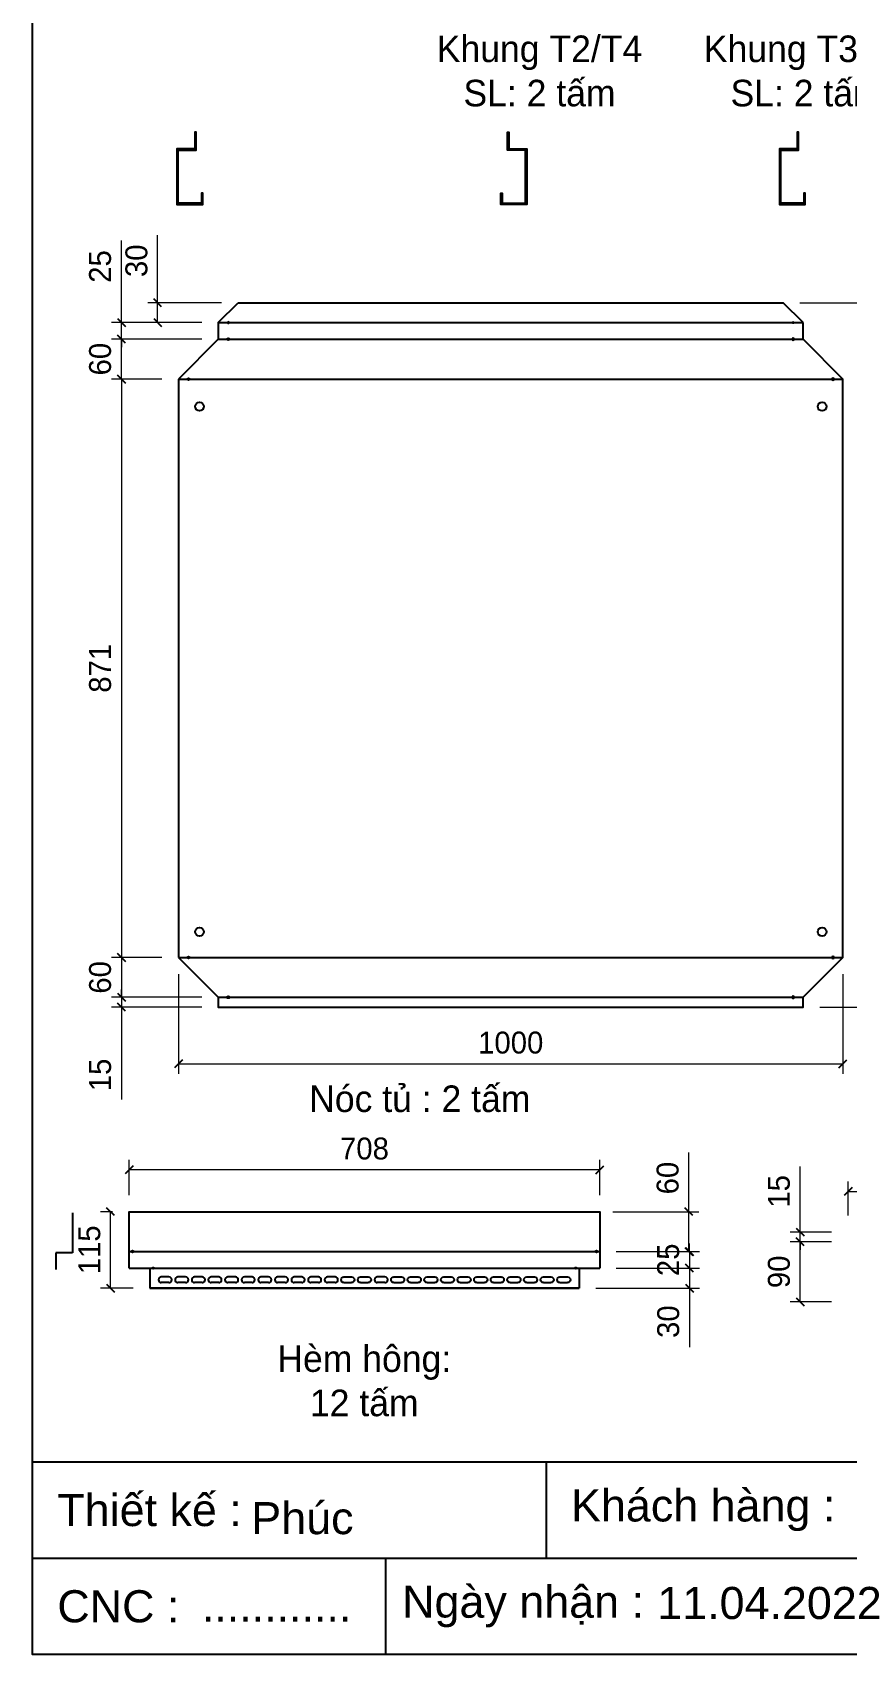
# Model space of a CAD drawing. Header units: millimetres. Extents: x 0 to 7175, y 0 to 5073.
# Drawn here: x 0 to 1227, y 0 to 2443 of the extents above; entities that cross this region are included whole.
import ezdxf

# ---------------------------------------------------------------- set-up
doc = ezdxf.new("R2010")
doc.units = ezdxf.units.MM
doc.layers.add('CNC', color=7, linetype='Continuous')
doc.layers.add('DIM', color=253, linetype='Continuous')
doc.styles.add('Arial', font='arial.ttf')
doc.dimstyles.new('Dim-33', dxfattribs={"dimtxt": 33, "dimasz": 12, "dimexe": 15, "dimexo": 25, "dimgap": 15, "dimtad": 1, "dimdec": 0, "dimtxsty": 'Standard', "dimblk": 'OBLIQUE', "dimcen": 10, "dimclrd": 5, "dimclre": 5, "dimclrt": 3, "dimazin": 3, "dimtfac": 1, "dimtdec": 0, "dimtmove": 0, "dimatfit": 3, "dimldrblk": 'OPEN30', "dimlwd": 9, "dimlwe": 9})

# ---------------------------------------------------------------- blocks, each defined once
blk = doc.blocks.new('*D36')
at = {"color": 0, "linetype": 'ByBlock', "lineweight": -2}
for p, q in [((225.7, 895.4), (213.7, 883.4)), ((1213.7, 883.4), (1225.7, 895.4))]:
    blk.add_line(p, q, dxfattribs=at)
at = {"layer": 'Defpoints', "color": 0, "transparency": 16777216}
for p in [(219.7, 1049.7), (1219.7, 1049.7), (1219.7, 889.4)]:
    blk.add_point(p, dxfattribs=at)
at = {"layer": 'DIM', "color": 5, "lineweight": 9, "transparency": 16777216}
for p, q in [((219.7, 1024.7), (219.7, 874.4)), ((1219.7, 1024.7), (1219.7, 874.4)), ((219.7, 889.4), (1219.7, 889.4))]:
    blk.add_line(p, q, dxfattribs=at)
at = {"layer": 'DIM', "color": 3, "transparency": 16777216, "insert": (719.7, 921.3), "char_height": 33, "attachment_point": 5}
blk.add_mtext('1000', dxfattribs=at)
blk = doc.blocks.new('_Oblique')
at = {"color": 0, "linetype": 'ByBlock', "lineweight": -2}
blk.add_line((-0.5, -0.5), (0.5, 0.5), dxfattribs=at)
blk = doc.blocks.new('_Open30')
at = {"color": 0, "linetype": 'ByBlock', "lineweight": -2}
for p, q in [((-1, 0.27), (0, 0)), ((0, 0), (-1, -0.27)), ((0, 0), (-1, 0))]:
    blk.add_line(p, q, dxfattribs=at)
blk = doc.blocks.new('*D37')
at = {"color": 0, "linetype": 'ByBlock', "lineweight": -2}
for p, q in [((139.8, 1914.7), (127.8, 1926.7)), ((127.8, 1055.7), (139.8, 1043.7))]:
    blk.add_line(p, q, dxfattribs=at)
at = {"layer": 'Defpoints', "color": 0, "transparency": 16777216}
for p in [(219.7, 1920.7), (133.8, 1049.7), (219.7, 1049.7)]:
    blk.add_point(p, dxfattribs=at)
at = {"layer": 'DIM', "color": 5, "lineweight": 9, "transparency": 16777216}
for p, q in [((194.7, 1920.7), (118.8, 1920.7)), ((133.8, 1920.7), (133.8, 1049.7)), ((194.7, 1049.7), (118.8, 1049.7))]:
    blk.add_line(p, q, dxfattribs=at)
at = {"layer": 'DIM', "color": 3, "transparency": 16777216, "insert": (101.9, 1485.2), "char_height": 33, "attachment_point": 5, "rotation": 90}
blk.add_mtext('871', dxfattribs=at)
blk = doc.blocks.new('*D38')
at = {"color": 0, "linetype": 'ByBlock', "lineweight": -2}
for p, q in [((139.8, 1043.7), (127.8, 1055.7)), ((127.8, 995.7), (139.8, 983.7))]:
    blk.add_line(p, q, dxfattribs=at)
at = {"layer": 'Defpoints', "color": 0, "transparency": 16777216}
for p in [(219.7, 1049.7), (133.8, 989.7), (279.7, 989.7)]:
    blk.add_point(p, dxfattribs=at)
at = {"layer": 'DIM', "color": 5, "lineweight": 9, "transparency": 16777216}
for p, q in [((194.7, 1049.7), (118.8, 1049.7)), ((133.8, 1049.7), (133.8, 989.7)), ((254.7, 989.7), (118.8, 989.7))]:
    blk.add_line(p, q, dxfattribs=at)
at = {"layer": 'DIM', "color": 3, "transparency": 16777216, "insert": (101.9, 1019.7), "char_height": 33, "attachment_point": 5, "rotation": 90}
blk.add_mtext('60', dxfattribs=at)
blk = doc.blocks.new('*D39')
at = {"color": 0, "linetype": 'ByBlock', "lineweight": -2}
for p, q in [((127.8, 995.7), (139.8, 983.7)), ((139.8, 968.7), (127.8, 980.7))]:
    blk.add_line(p, q, dxfattribs=at)
at = {"layer": 'Defpoints', "color": 0, "transparency": 16777216}
for p in [(279.7, 989.7), (133.8, 974.7), (279.7, 974.7)]:
    blk.add_point(p, dxfattribs=at)
at = {"layer": 'DIM', "color": 5, "lineweight": 9, "transparency": 16777216}
for p, q in [((133.8, 989.7), (133.8, 1001.7)), ((254.7, 989.7), (118.8, 989.7)), ((133.8, 989.7), (133.8, 974.7)), ((254.7, 974.7), (118.8, 974.7)), ((133.8, 974.7), (133.8, 835.6))]:
    blk.add_line(p, q, dxfattribs=at)
at = {"layer": 'DIM', "color": 3, "transparency": 16777216, "insert": (101.9, 872.8), "char_height": 33, "attachment_point": 5, "rotation": 90}
blk.add_mtext('15', dxfattribs=at)
blk = doc.blocks.new('*D40')
at = {"color": 0, "linetype": 'ByBlock', "lineweight": -2}
for p, q in [((139.8, 1974.7), (127.8, 1986.7)), ((127.8, 1926.7), (139.8, 1914.7))]:
    blk.add_line(p, q, dxfattribs=at)
at = {"layer": 'Defpoints', "color": 0, "transparency": 16777216}
for p in [(133.8, 1980.7), (279.7, 1980.7), (219.7, 1920.7)]:
    blk.add_point(p, dxfattribs=at)
at = {"layer": 'DIM', "color": 5, "lineweight": 9, "transparency": 16777216}
for p, q in [((254.7, 1980.7), (118.8, 1980.7)), ((133.8, 1920.7), (133.8, 1980.7)), ((194.7, 1920.7), (118.8, 1920.7))]:
    blk.add_line(p, q, dxfattribs=at)
at = {"layer": 'DIM', "color": 3, "transparency": 16777216, "insert": (101.9, 1950.7), "char_height": 33, "attachment_point": 5, "rotation": 90}
blk.add_mtext('60', dxfattribs=at)
blk = doc.blocks.new('*D41')
at = {"color": 0, "linetype": 'ByBlock', "lineweight": -2}
for p, q in [((127.8, 2011.7), (139.8, 1999.7)), ((139.8, 1974.7), (127.8, 1986.7))]:
    blk.add_line(p, q, dxfattribs=at)
at = {"layer": 'Defpoints', "color": 0, "transparency": 16777216}
for p in [(133.8, 2005.7), (279.7, 2005.7), (279.7, 1980.7)]:
    blk.add_point(p, dxfattribs=at)
at = {"layer": 'DIM', "color": 5, "lineweight": 9, "transparency": 16777216}
for p, q in [((133.8, 2005.7), (133.8, 2129.3)), ((254.7, 2005.7), (118.8, 2005.7)), ((133.8, 1980.7), (133.8, 2005.7)), ((254.7, 1980.7), (118.8, 1980.7)), ((133.8, 1980.7), (133.8, 1968.7))]:
    blk.add_line(p, q, dxfattribs=at)
at = {"layer": 'DIM', "color": 3, "transparency": 16777216, "insert": (101.9, 2090.2), "char_height": 33, "attachment_point": 5, "rotation": 90}
blk.add_mtext('25', dxfattribs=at)
blk = doc.blocks.new('*D42')
at = {"color": 0, "linetype": 'ByBlock', "lineweight": -2}
for p, q in [((194.4, 2029.7), (182.4, 2041.7)), ((182.4, 2011.7), (194.4, 1999.7))]:
    blk.add_line(p, q, dxfattribs=at)
at = {"layer": 'Defpoints', "color": 0, "transparency": 16777216}
for p in [(188.4, 2035.7), (309.7, 2035.7), (279.7, 2005.7)]:
    blk.add_point(p, dxfattribs=at)
at = {"layer": 'DIM', "color": 5, "lineweight": 9, "transparency": 16777216}
for p, q in [((188.4, 2035.7), (188.4, 2137.3)), ((284.7, 2035.7), (173.4, 2035.7)), ((188.4, 2005.7), (188.4, 2035.7)), ((254.7, 2005.7), (173.4, 2005.7))]:
    blk.add_line(p, q, dxfattribs=at)
at = {"layer": 'DIM', "color": 3, "transparency": 16777216, "insert": (156.6, 2098.8), "char_height": 33, "attachment_point": 5, "rotation": 90}
blk.add_mtext('30', dxfattribs=at)
blk = doc.blocks.new('f3daunguoc')
at = {"layer": 'CNC', "color": 2, "lineweight": -3}
blk.add_circle((0, 0), 1.5, dxfattribs=at)
blk = doc.blocks.new('f2dauxuoi')
at = {"layer": 'CNC', "color": 2, "lineweight": -3}
blk.add_circle((0, 0), 1, dxfattribs=at)
blk = doc.blocks.new('*D43')
at = {"color": 0, "linetype": 'ByBlock', "lineweight": -2}
for p, q in [((1370.4, 2029.7), (1358.4, 2041.7)), ((1358.4, 980.7), (1370.4, 968.7))]:
    blk.add_line(p, q, dxfattribs=at)
at = {"layer": 'Defpoints', "color": 0, "transparency": 16777216}
for p in [(1129.7, 2035.7), (1364.4, 2035.7), (1159.7, 974.7)]:
    blk.add_point(p, dxfattribs=at)
at = {"layer": 'DIM', "color": 5, "lineweight": 9, "transparency": 16777216}
for p, q in [((1154.7, 2035.7), (1379.4, 2035.7)), ((1364.4, 974.7), (1364.4, 2035.7)), ((1184.7, 974.7), (1379.4, 974.7))]:
    blk.add_line(p, q, dxfattribs=at)
at = {"layer": 'DIM', "color": 3, "transparency": 16777216, "insert": (1332.5, 1505.2), "char_height": 33, "attachment_point": 5, "rotation": 90}
blk.add_mtext('1061', dxfattribs=at)
blk = doc.blocks.new('*D102')
at = {"color": 0, "linetype": 'ByBlock', "lineweight": -2}
for p, q in [((1149.2, 642.3), (1161.2, 630.3)), ((1161.2, 615.3), (1149.2, 627.3))]:
    blk.add_line(p, q, dxfattribs=at)
at = {"layer": 'Defpoints', "color": 0, "transparency": 16777216}
for p in [(1155.2, 636.3), (1227.4, 636.3), (1227.4, 621.3)]:
    blk.add_point(p, dxfattribs=at)
at = {"layer": 'DIM', "color": 5, "lineweight": 9, "transparency": 16777216}
for p, q in [((1155.2, 636.3), (1155.2, 734.7)), ((1202.4, 636.3), (1140.2, 636.3)), ((1155.2, 621.3), (1155.2, 636.3)), ((1202.4, 621.3), (1140.2, 621.3)), ((1155.2, 621.3), (1155.2, 609.3))]:
    blk.add_line(p, q, dxfattribs=at)
at = {"layer": 'DIM', "color": 3, "transparency": 16777216, "insert": (1123.4, 697.5), "char_height": 33, "attachment_point": 5, "rotation": 90}
blk.add_mtext('15', dxfattribs=at)
blk = doc.blocks.new('*D104')
at = {"color": 0, "linetype": 'ByBlock', "lineweight": -2}
for p, q in [((1233.4, 703.2), (1221.4, 691.2)), ((1935.4, 691.2), (1947.4, 703.2))]:
    blk.add_line(p, q, dxfattribs=at)
at = {"layer": 'Defpoints', "color": 0, "transparency": 16777216}
for p in [(1941.4, 697.2), (1227.4, 636.3), (1941.4, 636.3)]:
    blk.add_point(p, dxfattribs=at)
at = {"layer": 'DIM', "color": 5, "lineweight": 9, "transparency": 16777216}
for p, q in [((1227.4, 661.3), (1227.4, 712.2)), ((1941.4, 661.3), (1941.4, 712.2)), ((1227.4, 697.2), (1941.4, 697.2))]:
    blk.add_line(p, q, dxfattribs=at)
at = {"layer": 'DIM', "color": 3, "transparency": 16777216, "insert": (1584.4, 728.8), "char_height": 33, "attachment_point": 5}
blk.add_mtext('714', dxfattribs=at)
blk = doc.blocks.new('*D105')
at = {"color": 0, "linetype": 'ByBlock', "lineweight": -2}
for p, q in [((1161.2, 615.3), (1149.2, 627.3)), ((1149.2, 537.3), (1161.2, 525.3))]:
    blk.add_line(p, q, dxfattribs=at)
at = {"layer": 'Defpoints', "color": 0, "transparency": 16777216}
for p in [(1155.2, 621.3), (1227.4, 621.3), (1227.4, 531.3)]:
    blk.add_point(p, dxfattribs=at)
at = {"layer": 'DIM', "color": 5, "lineweight": 9, "transparency": 16777216}
for p, q in [((1202.4, 621.3), (1140.2, 621.3)), ((1155.2, 531.3), (1155.2, 621.3)), ((1202.4, 531.3), (1140.2, 531.3))]:
    blk.add_line(p, q, dxfattribs=at)
at = {"layer": 'DIM', "color": 3, "transparency": 16777216, "insert": (1123.4, 576.3), "char_height": 33, "attachment_point": 5, "rotation": 90}
blk.add_mtext('90', dxfattribs=at)
blk = doc.blocks.new('*D106')
at = {"color": 0, "linetype": 'ByBlock', "lineweight": -2}
for p, q in [((994.8, 575.9), (982.8, 587.9)), ((982.8, 557.9), (994.8, 545.9))]:
    blk.add_line(p, q, dxfattribs=at)
at = {"layer": 'Defpoints', "color": 0, "transparency": 16777216}
for p in [(853.6, 581.9), (822.6, 551.9), (988.8, 551.9)]:
    blk.add_point(p, dxfattribs=at)
at = {"layer": 'DIM', "color": 5, "lineweight": 9, "transparency": 16777216}
for p, q in [((878.6, 581.9), (1003.8, 581.9)), ((988.8, 581.9), (988.8, 551.9)), ((847.6, 551.9), (1003.8, 551.9)), ((988.8, 551.9), (988.8, 462.7))]:
    blk.add_line(p, q, dxfattribs=at)
at = {"layer": 'DIM', "color": 3, "transparency": 16777216, "insert": (956.9, 501.3), "char_height": 33, "attachment_point": 5, "rotation": 90}
blk.add_mtext('30', dxfattribs=at)
blk = doc.blocks.new('*D107')
at = {"color": 0, "linetype": 'ByBlock', "lineweight": -2}
for p, q in [((982.6, 612.9), (994.6, 600.9)), ((994.6, 575.9), (982.6, 587.9))]:
    blk.add_line(p, q, dxfattribs=at)
at = {"layer": 'Defpoints', "color": 0, "transparency": 16777216}
for p in [(853.6, 606.9), (853.6, 581.9), (988.6, 581.9)]:
    blk.add_point(p, dxfattribs=at)
at = {"layer": 'DIM', "color": 5, "lineweight": 9, "transparency": 16777216}
for p, q in [((988.6, 606.9), (988.6, 618.9)), ((878.6, 606.9), (1003.6, 606.9)), ((988.6, 606.9), (988.6, 581.9)), ((878.6, 581.9), (1003.6, 581.9)), ((988.6, 581.9), (988.6, 569.9))]:
    blk.add_line(p, q, dxfattribs=at)
at = {"layer": 'DIM', "color": 3, "transparency": 16777216, "insert": (956.8, 594.4), "char_height": 33, "attachment_point": 5, "rotation": 90}
blk.add_mtext('25', dxfattribs=at)
blk = doc.blocks.new('*D108')
at = {"color": 0, "linetype": 'ByBlock', "lineweight": -2}
for p, q in [((151.6, 735.9), (139.6, 723.9)), ((847.6, 723.9), (859.6, 735.9))]:
    blk.add_line(p, q, dxfattribs=at)
at = {"layer": 'Defpoints', "color": 0, "transparency": 16777216}
for p in [(145.6, 729.9), (145.6, 666.9), (853.6, 666.9)]:
    blk.add_point(p, dxfattribs=at)
at = {"layer": 'DIM', "color": 5, "lineweight": 9, "transparency": 16777216}
for p, q in [((145.6, 691.9), (145.6, 744.9)), ((853.6, 691.9), (853.6, 744.9)), ((853.6, 729.9), (145.6, 729.9))]:
    blk.add_line(p, q, dxfattribs=at)
at = {"layer": 'DIM', "color": 3, "transparency": 16777216, "insert": (499.6, 761.8), "char_height": 33, "attachment_point": 5}
blk.add_mtext('708', dxfattribs=at)
blk = doc.blocks.new('*D109')
at = {"color": 0, "linetype": 'ByBlock', "lineweight": -2}
for p, q in [((993.9, 660.9), (981.9, 672.9)), ((981.9, 612.9), (993.9, 600.9))]:
    blk.add_line(p, q, dxfattribs=at)
at = {"layer": 'Defpoints', "color": 0, "transparency": 16777216}
for p in [(848.6, 666.9), (987.9, 666.9), (853.6, 606.9)]:
    blk.add_point(p, dxfattribs=at)
at = {"layer": 'DIM', "color": 5, "lineweight": 9, "transparency": 16777216}
for p, q in [((987.9, 666.9), (987.9, 756.2)), ((873.6, 666.9), (1002.9, 666.9)), ((987.9, 606.9), (987.9, 666.9)), ((878.6, 606.9), (1002.9, 606.9))]:
    blk.add_line(p, q, dxfattribs=at)
at = {"layer": 'DIM', "color": 3, "transparency": 16777216, "insert": (956, 717.5), "char_height": 33, "attachment_point": 5, "rotation": 90}
blk.add_mtext('60', dxfattribs=at)
blk = doc.blocks.new('A$C143B6121')
at = {"color": 2}
for p, q in [((3.2, 8.5), (14.7, 8.5)), ((3.2, 0), (14.7, 0))]:
    blk.add_line(p, q, dxfattribs=at)
for centre, start, end in [((3.2, 4.3), 90, 270), ((14.7, 4.3), 270, 90)]:
    blk.add_arc(centre, 4.25, start, end, dxfattribs=at)
blk = doc.blocks.new('KHUNG CHUẨN')
at = {"color": 7}
for p, q in [((19889.2, -28535.2), (16919.2, -28535.2)), ((17239.2, -28535.2), (17239.2, -28595.2)), ((18939.2, -28595.2), (16919.2, -28595.2)), ((17139.2, -28595.2), (17139.2, -28655.2))]:
    blk.add_line(p, q, dxfattribs=at)
blk.add_lwpolyline([(16919.2, -26555.2), (19889.2, -26555.2), (19889.2, -28655.2), (16919.2, -28655.2)], close=True, dxfattribs=at)
at = {"color": 2, "char_height": 20, "attachment_point": 4, "style": 'Arial'}
for s, insert, width in [('  Thiết kế :', (16919.2, -28565.2), 917.634), ('  Khách hàng :', (17239.2, -28565.2), 917.634), ('  CNC :', (16919.2, -28625.2), 917.634), ('  Ngày nhận :', (17134, -28625.2), 556.651)]:
    blk.add_mtext(s, dxfattribs=dict(at, insert=insert, width=width))
at = {"color": 3, "style": 'Arial'}
for tag, p in [('#01', (17055.6, -28580.1)), ('#02', (17431.4, -28580.1)), ('#03', (18030.6, -28580.1)), ('#08', (18751.7, -28580.1)), ('#10', (19064.8, -28580.1)), ('#04', (17024.8, -28634.6)), ('#05', (17308.5, -28633)), ('#06', (17632.7, -28633.7)), ('#07', (18002, -28634.7)), ('#09', (18753.8, -28632.6)), ('#11', (19060.3, -28625.7)), ('#12', (19806.5, -28628.9))]:
    blk.add_attdef(tag, p, '', height=20, dxfattribs=at)
blk = doc.blocks.new('*D125')
at = {"color": 5, "lineweight": 9, "ltscale": 3, "transparency": 16777216}
for p, q in [((120.6, 666.9), (102.6, 666.9)), ((117.6, 551.9), (117.6, 666.9)), ((151.6, 551.9), (102.6, 551.9))]:
    blk.add_line(p, q, dxfattribs=at)
at = {"color": 0, "linetype": 'ByBlock', "lineweight": -2}
for p, q in [((123.6, 660.9), (111.6, 672.9)), ((111.6, 557.9), (123.6, 545.9))]:
    blk.add_line(p, q, dxfattribs=at)
at = {"layer": 'Defpoints', "color": 0, "ltscale": 3, "transparency": 16777216}
for p in [(117.6, 666.9), (145.6, 666.9), (176.6, 551.9)]:
    blk.add_point(p, dxfattribs=at)
at = {"color": 3, "ltscale": 3, "transparency": 16777216, "insert": (85.7, 609.4), "char_height": 33, "attachment_point": 5, "rotation": 90}
blk.add_mtext('115', dxfattribs=at)

msp = doc.modelspace()

# ---------------------------------------------------------------- linework, layer by layer
at = {"color": 7}
for p, q in [((279.7, 2005.7), (309.7, 2035.7)), ((309.7, 2035.7), (1129.7, 2035.7)), ((1159.7, 2005.7), (1129.7, 2035.7)), ((279.7, 2005.7), (1159.7, 2005.7)), ((279.7, 1980.7), (219.7, 1920.7)), ((279.7, 1980.7), (1159.7, 1980.7)), ((1159.7, 1980.7), (1219.7, 1920.7)), ((219.7, 1920.7), (1219.7, 1920.7)), ((219.7, 1049.7), (1219.7, 1049.7)), ((219.7, 1049.7), (279.7, 989.7)), ((1219.7, 1049.7), (1159.7, 989.7)), ((279.7, 989.7), (1159.7, 989.7)), ((60, 665), (60, 605)), ((145.6, 666.9), (853.6, 666.9)), ((60, 605), (35, 605)), ((35, 605), (35, 580)), ((145.6, 606.9), (853.6, 606.9)), ((145.6, 581.9), (853.6, 581.9)), ((176.6, 581.9), (176.6, 551.9)), ((822.6, 581.9), (822.6, 551.9)), ((176.6, 551.9), (822.6, 551.9))]:
    msp.add_line(p, q, dxfattribs=at)
for points in [[(244.3, 2267.4), (217.3, 2267.4), (217.3, 2183.4), (256.3, 2183.4), (256.3, 2200.4), (254.3, 2200.4), (254.3, 2185.4), (219.3, 2185.4), (219.3, 2265.4), (246.3, 2265.4), (246.3, 2292.4), (244.3, 2292.4)], [(716.7, 2267.4), (743.7, 2267.4), (743.7, 2183.4), (704.7, 2183.4), (704.7, 2200.4), (706.7, 2200.4), (706.7, 2185.4), (741.7, 2185.4), (741.7, 2265.4), (714.7, 2265.4), (714.7, 2292.4), (716.7, 2292.4)], [(1151, 2267.4), (1124, 2267.4), (1124, 2183.4), (1163, 2183.4), (1163, 2200.4), (1161, 2200.4), (1161, 2185.4), (1126, 2185.4), (1126, 2265.4), (1153, 2265.4), (1153, 2292.4), (1151, 2292.4)]]:
    msp.add_lwpolyline(points, close=True, dxfattribs=at)
for points in [[(279.7, 2005.7), (279.7, 1980.7)], [(1159.7, 1980.7), (1159.7, 2005.7)], [(219.7, 1920.7), (219.7, 1049.7)], [(1219.7, 1049.7), (1219.7, 1920.7)], [(279.7, 989.7), (279.7, 974.7), (1159.7, 974.7), (1159.7, 989.7)], [(145.6, 581.9), (145.6, 666.9), (853.6, 666.9), (853.6, 581.9)], [(822.6, 551.9), (176.6, 551.9)]]:
    msp.add_lwpolyline(points, dxfattribs=at)
at = {"color": 2}
for centre, radius in [((251.2, 1879.2), 6.5), ((1188.2, 1879.2), 6.5), ((251.2, 1088.2), 6.5), ((1188.2, 1088.2), 6.5), ((150.6, 606.9), 1.5), ((848.6, 606.9), 1.5), ((181.6, 581.9), 1), ((817.6, 581.9), 1)]:
    msp.add_circle(centre, radius, dxfattribs=at)

# ---------------------------------------------------------------- block references
at = {"color": 3}
ref = msp.add_blockref('KHUNG CHUẨN', (-40872.9, 69224.1), dxfattribs=dict(at, xscale=2.415765000009741, yscale=2.415765000009741, zscale=2.415765000009741))
ref.add_attrib('#05', '11.04.2022', (940.2, 53.5), dxfattribs={"color": 3, "height": 48.32, "style": 'Arial'})
ref.add_attrib('#01', 'Phúc', (329.3, 181.3), dxfattribs={"color": 3, "height": 48.32, "style": 'Arial'})
ref.add_attrib('#04', '............', (254.9, 49.6), dxfattribs={"color": 3, "height": 48.315, "style": 'Arial'})
at = {"lineweight": -3, "xscale": -1, "rotation": 90}
for name, p in [('f2dauxuoi', (294.7, 2005.7)), ('f3daunguoc', (1144.7, 1980.7)), ('f3daunguoc', (1204.7, 1920.7)), ('f3daunguoc', (1204.7, 1049.7)), ('f3daunguoc', (1144.7, 989.7))]:
    msp.add_blockref(name, p, dxfattribs=at)
at = {"lineweight": -3, "rotation": 270}
for name, p in [('f2dauxuoi', (1144.7, 2005.7)), ('f3daunguoc', (294.7, 1980.7)), ('f3daunguoc', (234.7, 1920.7)), ('f3daunguoc', (234.7, 1049.7)), ('f3daunguoc', (294.7, 989.7))]:
    msp.add_blockref(name, p, dxfattribs=at)
at = {"color": 7, "rotation": 180}
for p in [(208.6, 568.7), (233.6, 568.7), (258.6, 568.7), (283.6, 568.7), (308.6, 568.7), (333.6, 568.7), (358.6, 568.7), (383.6, 568.7), (408.6, 568.7), (433.6, 568.7), (458.6, 568.7), (533.6, 568.7)]:
    msp.add_blockref('A$C143B6121', p, dxfattribs=at)
at = {"color": 7, "xscale": -1, "rotation": 180}
for p in [(465.6, 568.7), (490.6, 568.7), (540.6, 568.7), (565.6, 568.7), (590.6, 568.7), (615.6, 568.7), (640.6, 568.7), (665.6, 568.7), (690.6, 568.7), (715.6, 568.7), (740.6, 568.7), (765.6, 568.7), (790.6, 568.7)]:
    msp.add_blockref('A$C143B6121', p, dxfattribs=at)

# ---------------------------------------------------------------- texts
at = {"color": 2, "char_height": 40, "width": 775, "attachment_point": 5}
for s, insert in [('Khung T2/T4\\PSL: 2 tấm', (763, 2384.4)), ('Khung T3/T5\\PSL: 2 tấm', (1164.9, 2384.4)), ('Nóc tủ : 2 tấm', (582.9, 836.7)), ('Hèm hông: \\P12 tấm', (499.3, 412))]:
    msp.add_mtext(s, dxfattribs=dict(at, insert=insert))

# ---------------------------------------------------------------- dimensions: what is measured, and where the dimension line sits
at = {"ltscale": 3}
dim = msp.add_linear_dim(base=(117.6, 666.9), p1=(176.6, 551.9), p2=(145.6, 666.9), angle=90, dimstyle='Dim-33', dxfattribs=at)
dim.commit()
dim.dimension.update_dxf_attribs({"geometry": '*D125', "text_midpoint": (85.7, 609.4)})
at = {"layer": 'DIM', "color": 7}
for base, p1, p2, picture, middle in [((133.8, 2005.7), (279.7, 1980.7), (279.7, 2005.7), '*D41', (133.8, 2090.2)), ((188.4, 2035.7), (279.7, 2005.7), (309.7, 2035.7), '*D42', (188.4, 2098.8)), ((133.8, 1980.7), (219.7, 1920.7), (279.7, 1980.7), '*D40', (133.8, 1950.7)), ((133.8, 1049.7), (219.7, 1920.7), (219.7, 1049.7), '*D37', (133.8, 1485.2)), ((133.8, 989.7), (219.7, 1049.7), (279.7, 989.7), '*D38', (133.8, 1019.7)), ((133.8, 974.7), (279.7, 989.7), (279.7, 974.7), '*D39', (133.8, 872.8)), ((988.6, 581.9), (853.6, 606.9), (853.6, 581.9), '*D107', (988.6, 594.4))]:
    dim = msp.add_linear_dim(base=base, p1=p1, p2=p2, angle=270, dimstyle='Dim-33', dxfattribs=at)
    dim.commit()
    dim.dimension.update_dxf_attribs({"geometry": picture, "text_midpoint": middle, "dimtype": 160})
at = {"layer": 'DIM', "color": 2}
for base, p1, p2, picture, middle in [((1364.4, 2035.7), (1159.7, 974.7), (1129.7, 2035.7), '*D43', (1332.5, 1505.2)), ((1155.2, 636.3), (1227.4, 621.3), (1227.4, 636.3), '*D102', (1123.4, 697.5))]:
    dim = msp.add_linear_dim(base=base, p1=p1, p2=p2, angle=90, dimstyle='Dim-33', dxfattribs=at)
    dim.commit()
    dim.dimension.update_dxf_attribs({"geometry": picture, "text_midpoint": middle})
at = {"layer": 'DIM', "color": 7}
for base, p1, p2, angle, picture, middle in [((1219.7, 889.4), (219.7, 1049.7), (1219.7, 1049.7), 180, '*D36', (719.7, 921.3)), ((987.9, 666.9), (853.6, 606.9), (848.6, 666.9), 270, '*D109', (956, 717.5)), ((988.8, 551.9), (853.6, 581.9), (822.6, 551.9), 270, '*D106', (956.9, 501.3))]:
    dim = msp.add_linear_dim(base=base, p1=p1, p2=p2, angle=angle, dimstyle='Dim-33', dxfattribs=at)
    dim.commit()
    dim.dimension.update_dxf_attribs({"geometry": picture, "text_midpoint": middle})
dim = msp.add_linear_dim(base=(145.6, 729.9), p1=(853.6, 666.9), p2=(145.6, 666.9), dimstyle='Dim-33', dxfattribs=at)
dim.commit()
dim.dimension.update_dxf_attribs({"geometry": '*D108', "text_midpoint": (499.6, 761.8)})
at = {"layer": 'DIM', "color": 2}
dim = msp.add_linear_dim(base=(1941.4, 697.2), p1=(1227.4, 636.3), p2=(1941.4, 636.3), dimstyle='Dim-33', dxfattribs=at)
dim.commit()
dim.dimension.update_dxf_attribs({"geometry": '*D104', "text_midpoint": (1584.4, 728.8)})
dim = msp.add_linear_dim(base=(1155.2, 621.3), p1=(1227.4, 531.3), p2=(1227.4, 621.3), angle=90, dimstyle='Dim-33', dxfattribs=at)
dim.commit()
dim.dimension.update_dxf_attribs({"geometry": '*D105', "text_midpoint": (1155.2, 576.3), "dimtype": 160})

doc.saveas('drawing.dxf')
